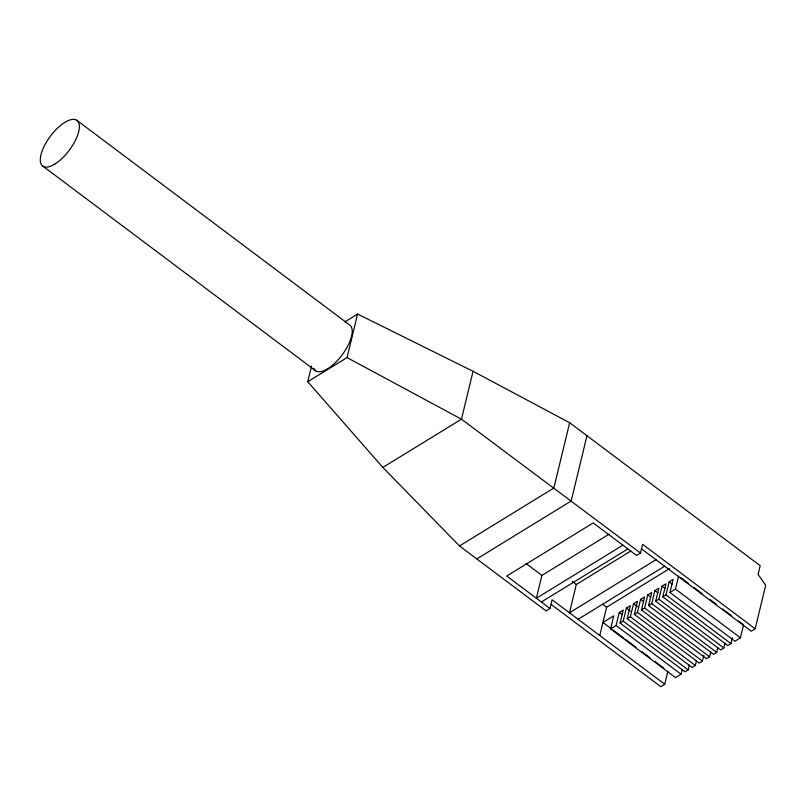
<?xml version="1.0" encoding="UTF-8"?>
<svg xmlns="http://www.w3.org/2000/svg" width="806" height="806" viewBox="0 0 806 806"><rect width="100%" height="100%" fill="white"/><g stroke="black" fill="none" stroke-linecap="round" stroke-linejoin="round"><path stroke-width="1.21" d="M551.223 604.47L660.799 686.672L664.738 684.264L552.14 599.795L550.035 608.5L546.095 610.908L459.48 545.934L382.84 467.43L307.751 381.712L311.549 365.995M307.751 381.712L347.064 357.592L357.602 314.058L473.062 371.294L569.651 422.737L760.199 565.681L758.093 574.396L765.7 585.247L755.172 628.771L751.232 631.189L641.526 548.886M473.062 371.294L461.475 419.18L382.84 467.43M569.651 422.737L553.853 488.033L459.48 545.934M609.185 534.126L541.914 575.403L536.383 598.254L622.887 545.188M586.97 435.734L571.172 501.03L476.809 558.931M630.766 551.072L576.3 584.491L569.459 612.782L655.963 559.717M599.775 635.531L606.616 607.23L669.625 568.573M682.208 669.494L681.06 674.239L675.549 677.624L610.585 628.892L613.749 615.834L602.938 622.464L610.928 628.468M610.585 628.892L616.106 625.506L619.26 612.449L623.219 610.021L620.066 623.078L685.019 671.811L688.193 669.867L689.342 665.121M620.066 623.078L623.229 621.134L626.393 608.077L630.352 605.649L627.189 618.706L692.153 667.439L695.316 665.494L696.465 660.749M550.035 608.5L506.722 576.008L593.226 522.933L636.528 555.425L640.468 553.017L642.573 544.302L755.172 628.771M627.189 618.706L630.352 616.761L633.516 603.704L637.475 601.276L634.312 614.333L699.276 663.066L702.439 661.122L703.88 655.187M634.312 614.333L637.486 612.389L640.639 599.332L644.598 596.903L641.445 609.961L706.399 658.693L709.572 656.749L710.721 652.004M641.445 609.961L644.609 608.016L647.772 594.959L651.732 592.531L648.568 605.588L713.532 654.321L716.695 652.376L717.844 647.631M648.568 605.588L651.732 603.644L654.895 590.586L658.855 588.158L655.691 601.216L720.655 649.948L723.818 648.004L724.967 643.259M655.691 601.216L658.865 599.271L662.018 586.214L665.978 583.786L662.824 596.843L727.778 645.576L730.951 643.631L732.382 637.697M662.824 596.843L665.988 594.899L669.151 581.841L673.111 579.413L669.947 592.47L734.911 641.203L740.422 637.818L743.585 624.761L738.588 621.013M669.947 592.47L675.458 589.085L678.622 576.028M664.738 684.264L667.892 671.197M344.847 321.886L357.602 314.058M541.37 602.001L627.874 548.926M578.124 619.28L664.618 566.215M347.064 357.592L461.475 419.18L640.468 553.017M76.761 120.255L349.592 324.929A28.532 11.768 -53.1 0 1 340.152 357.421A28.532 11.768 -53.1 0 1 313.806 368.362M680.617 577.529L688.616 583.524M693.613 587.272L702.61 594.022M709.602 599.271L716.605 604.52M722.599 609.014L731.586 615.764M669.151 581.841L672.144 584.088M675.458 589.085L740.422 637.818M662.018 586.214L665.021 588.461M665.988 594.899L730.951 643.631M654.895 590.586L657.898 592.833M658.865 599.271L723.818 648.004M647.772 594.959L650.764 597.206M651.732 603.644L716.695 652.376M640.639 599.332L643.641 601.578M644.609 608.016L709.572 656.749M633.516 603.704L637.516 606.706M42.92 166.177L315.75 370.851M637.486 612.389L702.439 661.122M626.393 608.077L630.383 611.079M630.352 616.761L695.316 665.494M619.26 612.449L622.262 614.696M572.31 581.489L576.3 584.491M602.687 604.278L606.616 607.23M623.229 621.134L688.193 669.867M616.106 625.506L681.06 674.239M526.096 563.535L541.914 575.403M612.933 629.97L623.925 638.211M625.919 639.712L635.914 647.208M641.908 651.711L649.908 657.706M654.905 661.454L663.902 668.204M54.788 164.112A28.532 11.768 -53.1 0 0 78.706 122.734A28.532 11.768 -53.1 0 0 46.023 142.793A28.532 11.768 -53.1 0 0 54.788 164.112"/></g></svg>
